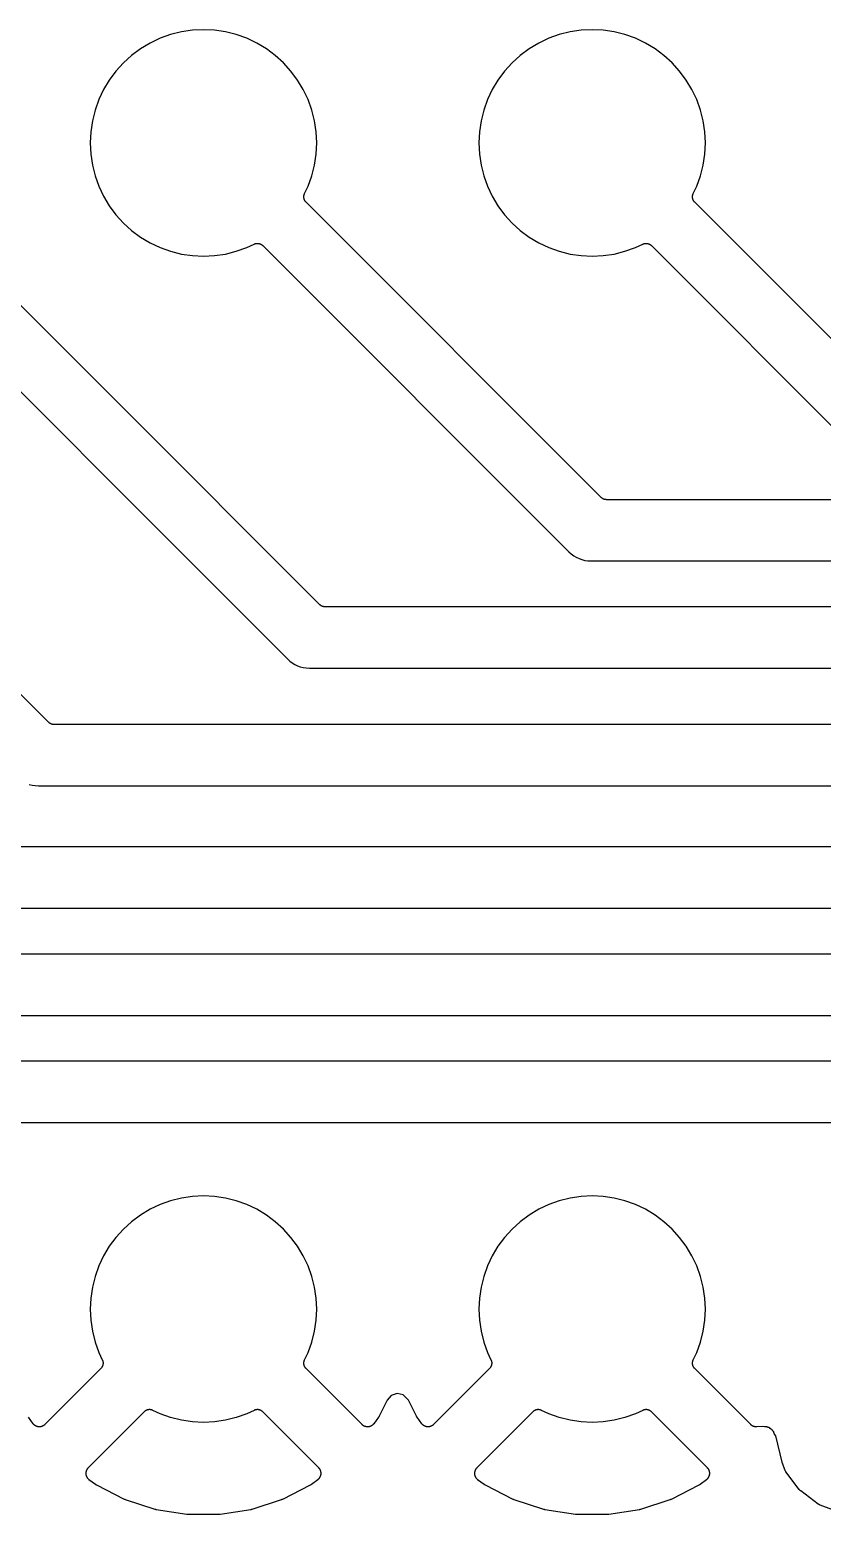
# Model space of a CAD drawing. Header units: metres. Extents: x 46.2 to 140.4, y -137.6 to -43.4.
# Drawn here: x 68.43 to 73.61, y -101.96 to -92.26 of the extents above; entities that cross this region are included whole.
import ezdxf

# ---------------------------------------------------------------- set-up
doc = ezdxf.new("R2010")
doc.units = ezdxf.units.M

msp = doc.modelspace()

# ---------------------------------------------------------------- linework, layer by layer
for points in [[(86.509, -95.3309), (72.1982, -95.3309), (72.197, -95.3309), (72.1958, -95.3308), (72.1945, -95.3307), (72.1933, -95.3306), (72.1921, -95.3305), (72.1909, -95.3303), (72.1897, -95.3301), (72.1884, -95.3299), (72.1872, -95.3297), (72.1861, -95.3294), (72.1849, -95.3291), (72.1837, -95.3287), (72.1825, -95.3283), (72.1814, -95.3279), (72.1802, -95.3275), (72.1791, -95.3271), (72.1779, -95.3266), (72.1768, -95.3261), (72.1757, -95.3255), (72.1746, -95.325), (72.1736, -95.3244), (72.1725, -95.3238), (72.1715, -95.3231), (72.1704, -95.3224), (72.1694, -95.3217), (72.1684, -95.321), (72.1674, -95.3203), (72.1665, -95.3195), (72.1655, -95.3187), (72.1646, -95.3179), (72.1637, -95.3171), (72.1628, -95.3162), (70.2344, -93.3878), (70.2336, -93.3869), (70.2327, -93.386), (70.2319, -93.3851), (70.2311, -93.3842), (70.2303, -93.3832), (70.2296, -93.3822), (70.2289, -93.3812), (70.2282, -93.3802), (70.2275, -93.3792), (70.2269, -93.3781), (70.2263, -93.3771), (70.2257, -93.376), (70.2251, -93.3749), (70.2246, -93.3738), (70.2241, -93.3727), (70.2236, -93.3716), (70.2231, -93.3704), (70.2227, -93.3693), (70.2223, -93.3681), (70.2219, -93.3669), (70.2216, -93.3658), (70.2213, -93.3646), (70.221, -93.3634), (70.2207, -93.3622), (70.2205, -93.361), (70.2203, -93.3598), (70.2201, -93.3586), (70.22, -93.3573), (70.2199, -93.3561), (70.2198, -93.3549), (70.2198, -93.3537), (70.2198, -93.3524), (70.2198, -93.3511), (70.2198, -93.3497), (70.2199, -93.3486), (70.22, -93.3475), (70.2201, -93.3464), (70.2203, -93.3453), (70.2205, -93.3442), (70.2207, -93.3428), (70.221, -93.3415), (70.2213, -93.3401), (70.2217, -93.3388), (70.222, -93.3377), (70.2223, -93.3367), (70.2227, -93.3356), (70.2231, -93.3346), (70.2235, -93.3336), (70.224, -93.3323), (70.2246, -93.3311), (70.2472, -93.2832), (70.2717, -93.2148), (70.2893, -93.1444), (70.3, -93.0725), (70.3035, -93), (70.3, -92.9275), (70.2893, -92.8556), (70.2717, -92.7852), (70.2472, -92.7168), (70.2162, -92.6512), (70.1788, -92.5889), (70.1356, -92.5306), (70.0868, -92.4768), (70.033, -92.428), (69.9747, -92.3848), (69.9124, -92.3474), (69.8468, -92.3164), (69.7784, -92.2919), (69.708, -92.2743), (69.6361, -92.2636), (69.5636, -92.2601), (69.4911, -92.2636), (69.4192, -92.2743), (69.3488, -92.2919), (69.2804, -92.3164), (69.2148, -92.3474), (69.1525, -92.3848), (69.0942, -92.428), (69.0404, -92.4768), (68.9916, -92.5306), (68.9484, -92.5889), (68.911, -92.6512), (68.88, -92.7168), (68.8555, -92.7852), (68.8379, -92.8556), (68.8272, -92.9275), (68.8237, -93), (68.8272, -93.0725), (68.8379, -93.1444), (68.8555, -93.2148)], [(74.0029, -94.6162), (72.7744, -93.3878), (72.7736, -93.3869), (72.7727, -93.386), (72.7719, -93.3851), (72.7711, -93.3842), (72.7703, -93.3832), (72.7696, -93.3822), (72.7689, -93.3812), (72.7682, -93.3802), (72.7675, -93.3792), (72.7669, -93.3781), (72.7663, -93.3771), (72.7657, -93.376), (72.7651, -93.3749), (72.7646, -93.3738), (72.7641, -93.3727), (72.7636, -93.3716), (72.7631, -93.3704), (72.7627, -93.3693), (72.7623, -93.3681), (72.7619, -93.3669), (72.7616, -93.3658), (72.7613, -93.3646), (72.761, -93.3634), (72.7607, -93.3622), (72.7605, -93.361), (72.7603, -93.3598), (72.7601, -93.3586), (72.76, -93.3573), (72.7599, -93.3561), (72.7598, -93.3549), (72.7598, -93.3537), (72.7598, -93.3524), (72.7598, -93.3511), (72.7598, -93.3497), (72.7599, -93.3486), (72.76, -93.3475), (72.7601, -93.3464), (72.7603, -93.3453), (72.7605, -93.3442), (72.7607, -93.3428), (72.761, -93.3415), (72.7613, -93.3401), (72.7617, -93.3388), (72.762, -93.3377), (72.7623, -93.3367), (72.7627, -93.3356), (72.7631, -93.3346), (72.7635, -93.3336), (72.764, -93.3323), (72.7646, -93.3311), (72.7872, -93.2832), (72.8117, -93.2148), (72.8293, -93.1444), (72.84, -93.0725), (72.8435, -93), (72.84, -92.9275), (72.8293, -92.8556), (72.8117, -92.7852), (72.7872, -92.7168), (72.7562, -92.6512), (72.7188, -92.5889), (72.6756, -92.5306), (72.6268, -92.4768), (72.573, -92.428), (72.5147, -92.3848), (72.4524, -92.3474), (72.3868, -92.3164), (72.3184, -92.2919), (72.248, -92.2743), (72.1761, -92.2636), (72.1036, -92.2601), (72.0311, -92.2636), (71.9592, -92.2743), (71.8888, -92.2919), (71.8204, -92.3164), (71.7548, -92.3474), (71.6925, -92.3848), (71.6342, -92.428), (71.5804, -92.4768), (71.5316, -92.5306), (71.4884, -92.5889), (71.451, -92.6512), (71.42, -92.7168), (71.3955, -92.7852), (71.3779, -92.8556), (71.3672, -92.9275), (71.3637, -93), (71.3672, -93.0725), (71.3779, -93.1444), (71.3955, -93.2148)], [(68.8555, -93.2148), (68.88, -93.2832), (68.911, -93.3488), (68.9484, -93.4111), (68.9916, -93.4694), (69.0404, -93.5232), (69.0942, -93.572), (69.1525, -93.6152), (69.2148, -93.6526), (69.2804, -93.6836), (69.3488, -93.7081), (69.4192, -93.7257), (69.4911, -93.7364), (69.5636, -93.7399), (69.6361, -93.7364), (69.708, -93.7257), (69.7784, -93.7081), (69.8468, -93.6836), (69.8947, -93.661), (69.8959, -93.6604), (69.8972, -93.6599), (69.8982, -93.6594), (69.8993, -93.6591), (69.9003, -93.6587), (69.9013, -93.6584), (69.9024, -93.6581), (69.9037, -93.6577), (69.9051, -93.6574), (69.9064, -93.6571), (69.9078, -93.6568), (69.9089, -93.6567), (69.91, -93.6565), (69.9111, -93.6564), (69.9122, -93.6563), (69.9133, -93.6562), (69.9147, -93.6562), (69.916, -93.6562), (69.9173, -93.6562), (69.9185, -93.6562), (69.9197, -93.6563), (69.9209, -93.6564), (69.9222, -93.6565), (69.9234, -93.6567), (69.9246, -93.6569), (69.9258, -93.6571), (69.927, -93.6574), (69.9282, -93.6577), (69.9294, -93.658), (69.9306, -93.6583), (69.9317, -93.6587), (69.9329, -93.6591), (69.934, -93.6595), (69.9352, -93.66), (69.9363, -93.6605), (69.9374, -93.661), (69.9385, -93.6615), (69.9396, -93.6621), (69.9407, -93.6627), (69.9417, -93.6633), (69.9428, -93.6639), (69.9438, -93.6646), (69.9448, -93.6653), (69.9458, -93.666), (69.9468, -93.6667), (69.9478, -93.6675), (69.9487, -93.6683), (69.9496, -93.6691), (69.9505, -93.67), (69.9514, -93.6708), (71.9522, -95.6716), (71.9677, -95.6856), (71.9834, -95.6973), (72.0003, -95.7074), (72.018, -95.7158), (72.0365, -95.7224), (72.0556, -95.7272), (72.075, -95.7301), (72.0958, -95.7311), (86.6114, -95.7311)], [(71.3955, -93.2148), (71.42, -93.2832), (71.451, -93.3488), (71.4884, -93.4111), (71.5316, -93.4694), (71.5804, -93.5232), (71.6342, -93.572), (71.6925, -93.6152), (71.7548, -93.6526), (71.8204, -93.6836), (71.8888, -93.7081), (71.9592, -93.7257), (72.0311, -93.7364), (72.1036, -93.7399), (72.1761, -93.7364), (72.248, -93.7257), (72.3184, -93.7081), (72.3868, -93.6836), (72.4347, -93.661), (72.4359, -93.6604), (72.4372, -93.6599), (72.4382, -93.6594), (72.4393, -93.6591), (72.4403, -93.6587), (72.4413, -93.6584), (72.4424, -93.6581), (72.4437, -93.6577), (72.4451, -93.6574), (72.4464, -93.6571), (72.4478, -93.6568), (72.4489, -93.6567), (72.45, -93.6565), (72.4511, -93.6564), (72.4522, -93.6563), (72.4533, -93.6562), (72.4547, -93.6562), (72.456, -93.6562), (72.4573, -93.6562), (72.4585, -93.6562), (72.4597, -93.6563), (72.4609, -93.6564), (72.4622, -93.6565), (72.4634, -93.6567), (72.4646, -93.6569), (72.4658, -93.6571), (72.467, -93.6574), (72.4682, -93.6577), (72.4694, -93.658), (72.4706, -93.6583), (72.4717, -93.6587), (72.4729, -93.6591), (72.474, -93.6595), (72.4752, -93.66), (72.4763, -93.6605), (72.4774, -93.661), (72.4785, -93.6615), (72.4796, -93.6621), (72.4807, -93.6627), (72.4817, -93.6633), (72.4828, -93.6639), (72.4838, -93.6646), (72.4848, -93.6653), (72.4858, -93.666), (72.4868, -93.6667), (72.4878, -93.6675), (72.4887, -93.6683), (72.4896, -93.6691), (72.4905, -93.67), (72.4914, -93.6708), (73.7922, -94.9716)], [(88.6988, -96.7999), (68.5872, -96.7999), (68.586, -96.7999), (68.5848, -96.7998), (68.5835, -96.7997), (68.5823, -96.7996), (68.5811, -96.7995), (68.5799, -96.7993), (68.5787, -96.7991), (68.5775, -96.7989), (68.5763, -96.7987), (68.5751, -96.7984), (68.5739, -96.7981), (68.5727, -96.7977), (68.5715, -96.7974), (68.5704, -96.797), (68.5692, -96.7965), (68.5681, -96.7961), (68.5669, -96.7956), (68.5658, -96.7951), (68.5647, -96.7945), (68.5636, -96.794), (68.5626, -96.7934), (68.5615, -96.7928), (68.5605, -96.7921), (68.5594, -96.7914), (68.5584, -96.7908), (68.5574, -96.79), (68.5564, -96.7893), (68.5555, -96.7885), (68.5546, -96.7877), (68.5536, -96.7869), (68.5527, -96.7861), (68.5519, -96.7852), (65.1544, -93.3878)], [(88.349, -96.0309), (70.3582, -96.0309), (70.357, -96.0308), (70.3557, -96.0308), (70.3545, -96.0307), (70.3533, -96.0306), (70.3521, -96.0305), (70.3509, -96.0303), (70.3497, -96.0301), (70.3484, -96.0299), (70.3472, -96.0297), (70.3461, -96.0294), (70.3449, -96.0291), (70.3437, -96.0287), (70.3425, -96.0283), (70.3414, -96.0279), (70.3402, -96.0275), (70.3391, -96.0271), (70.3379, -96.0266), (70.3368, -96.0261), (70.3357, -96.0255), (70.3346, -96.025), (70.3336, -96.0244), (70.3325, -96.0238), (70.3314, -96.0231), (70.3304, -96.0224), (70.3294, -96.0217), (70.3284, -96.021), (70.3274, -96.0203), (70.3265, -96.0195), (70.3255, -96.0187), (70.3246, -96.0179), (70.3237, -96.0171), (70.3228, -96.0162), (67.6944, -93.3878)], [(59.7914, -93.6708), (64.7612, -98.6406), (64.7767, -98.6547), (64.7925, -98.6663), (64.8093, -98.6764), (64.827, -98.6848), (64.8455, -98.6914), (64.8646, -98.6962), (64.884, -98.6991), (64.9048, -98.7001), (84.62, -98.7001)], [(67.4114, -93.6708), (70.1122, -96.3716), (70.1277, -96.3856), (70.1434, -96.3973), (70.1603, -96.4074), (70.178, -96.4158), (70.1965, -96.4224), (70.2156, -96.4272), (70.235, -96.4301), (70.2558, -96.4311), (88.4514, -96.4311)], [(61.9044, -93.751), (66.094, -97.9406), (66.1095, -97.9547), (66.1252, -97.9663), (66.1421, -97.9764), (66.1598, -97.9848), (66.1783, -97.9914), (66.1974, -97.9962), (66.2168, -97.9991), (66.2376, -98.0001), (86.46, -98.0001)], [(68.4255, -97.1914), (68.4446, -97.1962), (68.464, -97.1991), (68.4848, -97.2001), (88.5964, -97.2001)], [(86.5624, -97.5999), (66.34, -97.5999)], [(84.7224, -98.2999), (65.0072, -98.2999)], [(82.8824, -98.9999), (63.1672, -98.9999)], [(63.0648, -99.4001), (82.78, -99.4001)], [(73.7288, -101.9504), (73.594, -101.9002), (73.5931, -101.8998), (73.5922, -101.8995), (73.5909, -101.8989), (73.5897, -101.8983), (73.5885, -101.8977), (73.5876, -101.8973), (73.5867, -101.8968), (73.5867, -101.8968), (73.5856, -101.8961), (73.5845, -101.8954), (73.5834, -101.8947), (73.5825, -101.8941), (73.5815, -101.8934), (73.4665, -101.8072), (73.4655, -101.8065), (73.4646, -101.8057), (73.4637, -101.805), (73.4628, -101.8042), (73.4619, -101.8034), (73.4611, -101.8025), (73.4611, -101.8025), (73.4602, -101.8017), (73.4594, -101.8008), (73.4586, -101.7999), (73.4579, -101.799), (73.4571, -101.7981), (73.4564, -101.7972), (73.3702, -101.6821), (73.3696, -101.6811), (73.3689, -101.6802), (73.3682, -101.6791), (73.3675, -101.678), (73.3668, -101.6769), (73.3668, -101.6769), (73.3663, -101.676), (73.3659, -101.6751), (73.3653, -101.6739), (73.3647, -101.6727), (73.3642, -101.6715), (73.3638, -101.6705), (73.3634, -101.6696), (73.3471, -101.626), (73.3467, -101.6246), (73.3462, -101.6232), (73.3458, -101.6218), (73.3454, -101.6204), (73.3032, -101.4483), (73.2965, -101.4367), (73.2958, -101.4356), (73.2952, -101.4344), (73.2946, -101.4332), (73.2941, -101.432), (73.2936, -101.4308), (73.2931, -101.4296), (73.2926, -101.4283), (73.2921, -101.427), (73.2917, -101.4257), (73.2901, -101.4201), (73.2898, -101.4198), (73.2887, -101.4189), (73.2877, -101.4179), (73.2868, -101.417), (73.2858, -101.416), (73.2849, -101.4149), (73.284, -101.4139), (73.2831, -101.4128), (73.2823, -101.4117), (73.2815, -101.4106), (73.2807, -101.4095), (73.28, -101.4083), (73.2793, -101.4071), (73.2791, -101.4068), (73.2738, -101.4041), (73.2739, -101.4041), (73.2734, -101.4038), (73.2722, -101.4032), (73.2711, -101.4026), (73.27, -101.4019), (73.269, -101.4012), (73.2679, -101.4005), (73.2669, -101.3998), (73.2659, -101.399), (73.2649, -101.3982), (73.2639, -101.3974), (73.2588, -101.393), (73.256, -101.3925), (73.2548, -101.3922), (73.2536, -101.392), (73.2524, -101.3917), (73.2512, -101.3914), (73.25, -101.391), (73.2488, -101.3906), (73.2476, -101.3902), (73.2465, -101.3898), (73.2453, -101.3893), (73.2442, -101.3888), (73.2431, -101.3883), (73.243, -101.3883), (73.2419, -101.3884), (73.2408, -101.3885), (73.2396, -101.3885), (73.2385, -101.3885), (73.2374, -101.3885), (73.2362, -101.3885), (73.2351, -101.3884), (73.234, -101.3884), (73.2328, -101.3882), (73.2317, -101.3881), (73.2306, -101.388), (73.2294, -101.3878), (73.2174, -101.3856), (73.1798, -101.3886), (73.1789, -101.3887), (73.1779, -101.3887), (73.1769, -101.3888), (73.1759, -101.3888), (73.1747, -101.3887), (73.1735, -101.3887), (73.1722, -101.3886), (73.171, -101.3885), (73.1698, -101.3884), (73.1686, -101.3882), (73.1674, -101.388), (73.1662, -101.3878), (73.165, -101.3875), (73.1638, -101.3873), (73.1626, -101.387), (73.1614, -101.3866), (73.1602, -101.3862), (73.1591, -101.3858), (73.1579, -101.3854), (73.1568, -101.385), (73.1557, -101.3845), (73.1545, -101.384), (73.1534, -101.3834), (73.1523, -101.3829), (73.1513, -101.3823), (73.1502, -101.3816), (73.1492, -101.381), (73.1481, -101.3803), (73.1471, -101.3796), (73.1461, -101.3789), (73.1452, -101.3782), (73.1442, -101.3774), (73.1433, -101.3766), (73.1423, -101.3758), (73.1414, -101.375), (73.1406, -101.3741), (72.7744, -101.0079), (72.7735, -101.007), (72.7727, -101.0061), (72.7719, -101.0052), (72.7711, -101.0043), (72.7703, -101.0033), (72.7696, -101.0023), (72.7688, -101.0013), (72.7681, -101.0003), (72.7675, -100.9993), (72.7668, -100.9983), (72.7662, -100.9972), (72.7656, -100.9961), (72.765, -100.995), (72.7645, -100.9939), (72.764, -100.9928), (72.7635, -100.9917), (72.7631, -100.9905), (72.7626, -100.9894), (72.7622, -100.9882), (72.7619, -100.9871), (72.7615, -100.9859), (72.7612, -100.9847), (72.7609, -100.9835), (72.7607, -100.9823), (72.7604, -100.9811), (72.7603, -100.9799), (72.7601, -100.9787), (72.76, -100.9775), (72.7598, -100.9762), (72.7598, -100.975), (72.7597, -100.9738), (72.7597, -100.9726), (72.7597, -100.9714), (72.7598, -100.9703), (72.7598, -100.9692), (72.7599, -100.9681), (72.76, -100.967), (72.7601, -100.9659), (72.7603, -100.9649), (72.7605, -100.9638), (72.7607, -100.9627), (72.7609, -100.9616), (72.7612, -100.9605), (72.7615, -100.9595), (72.7618, -100.9584), (72.7621, -100.9573), (72.7624, -100.9563), (72.7628, -100.9552), (72.7632, -100.9542), (72.7636, -100.9532), (72.7641, -100.9522), (72.7645, -100.9512), (72.7872, -100.9032), (72.8117, -100.8348), (72.8293, -100.7644), (72.84, -100.6925), (72.8435, -100.62), (72.84, -100.5475), (72.8293, -100.4756), (72.8117, -100.4052), (72.7872, -100.3368), (72.7562, -100.2712), (72.7188, -100.2089), (72.6756, -100.1506), (72.6268, -100.0968), (72.573, -100.048), (72.5147, -100.0048), (72.4524, -99.9674), (72.3868, -99.9364), (72.3184, -99.9119), (72.248, -99.8943), (72.1761, -99.8836), (72.1036, -99.8801), (72.0311, -99.8836), (71.9592, -99.8943), (71.8888, -99.9119), (71.8204, -99.9364), (71.7548, -99.9674), (71.6925, -100.0048), (71.6342, -100.048), (71.5804, -100.0968), (71.5316, -100.1506), (71.4884, -100.2089), (71.451, -100.2712), (71.42, -100.3368), (71.3955, -100.4052), (71.3779, -100.4756), (71.3672, -100.5475), (71.3637, -100.62), (71.3672, -100.6925), (71.3779, -100.7644), (71.3955, -100.8348), (71.42, -100.9032), (71.4427, -100.9512), (71.4432, -100.9522), (71.4436, -100.9532), (71.444, -100.9542), (71.4444, -100.9552), (71.4448, -100.9563), (71.4451, -100.9573), (71.4455, -100.9584), (71.4458, -100.9595), (71.446, -100.9605), (71.4463, -100.9616), (71.4465, -100.9627), (71.4467, -100.9638), (71.4469, -100.9649), (71.4471, -100.9659), (71.4472, -100.967), (71.4473, -100.9681), (71.4474, -100.9692), (71.4474, -100.9703), (71.4475, -100.9714), (71.4475, -100.9726), (71.4475, -100.9738), (71.4474, -100.975), (71.4474, -100.9762), (71.4473, -100.9775), (71.4471, -100.9787), (71.447, -100.9799), (71.4468, -100.9811), (71.4465, -100.9823), (71.4463, -100.9835), (71.446, -100.9847), (71.4457, -100.9859), (71.4453, -100.9871), (71.445, -100.9882), (71.4446, -100.9894), (71.4441, -100.9905), (71.4437, -100.9917), (71.4432, -100.9928), (71.4427, -100.9939), (71.4422, -100.995), (71.4416, -100.9961), (71.441, -100.9972), (71.4404, -100.9983), (71.4397, -100.9993), (71.4391, -101.0003), (71.4384, -101.0013), (71.4377, -101.0023), (71.4369, -101.0033), (71.4361, -101.0043), (71.4354, -101.0052), (71.4345, -101.0061), (71.4337, -101.007), (71.4329, -101.0079), (71.0666, -101.3741), (71.0658, -101.375), (71.0649, -101.3758), (71.0639, -101.3766), (71.063, -101.3774), (71.0621, -101.3782), (71.0611, -101.3789), (71.0601, -101.3796), (71.0591, -101.3803), (71.058, -101.381), (71.057, -101.3816), (71.0559, -101.3823), (71.0549, -101.3829), (71.0538, -101.3834), (71.0527, -101.384), (71.0516, -101.3845), (71.0504, -101.385), (71.0493, -101.3854), (71.0481, -101.3858), (71.047, -101.3862), (71.0458, -101.3866), (71.0446, -101.387), (71.0434, -101.3873), (71.0422, -101.3875), (71.041, -101.3878), (71.0398, -101.388), (71.0386, -101.3882), (71.0374, -101.3884), (71.0362, -101.3885), (71.035, -101.3886), (71.0337, -101.3887), (71.0325, -101.3887), (71.0313, -101.3888), (71.0313, -101.3888), (71.0301, -101.3887), (71.0289, -101.3887), (71.0278, -101.3886), (71.0266, -101.3885), (71.0254, -101.3884), (71.0242, -101.3883), (71.0231, -101.3881), (71.0219, -101.3879), (71.0208, -101.3876), (71.0196, -101.3874), (71.0185, -101.3871), (71.0173, -101.3868), (71.0162, -101.3864), (71.0151, -101.3861), (71.014, -101.3857), (71.0129, -101.3853), (71.0118, -101.3848), (71.0107, -101.3843), (71.0096, -101.3838), (71.0086, -101.3833), (71.0075, -101.3828), (71.0065, -101.3822), (71.0055, -101.3816), (71.0045, -101.381), (71.0035, -101.3803), (71.0025, -101.3797), (71.0016, -101.379), (71.0006, -101.3783), (70.9997, -101.3775), (70.9988, -101.3768), (70.9979, -101.376), (70.9971, -101.3752), (70.9962, -101.3744), (70.9954, -101.3736), (70.9946, -101.3727), (70.9938, -101.3718), (70.993, -101.3709), (70.9923, -101.37), (70.9915, -101.3691), (70.9908, -101.3682), (70.9598, -101.3255), (70.9591, -101.3244), (70.9584, -101.3233), (70.9577, -101.3222), (70.957, -101.3211), (70.9564, -101.32), (70.9557, -101.3188), (70.9028, -101.2149), (70.8698, -101.18), (70.8305, -101.1703), (70.7911, -101.1837), (70.7649, -101.2139), (70.7115, -101.3188), (70.7115, -101.3188), (70.7115, -101.3188), (70.7109, -101.32), (70.7102, -101.3211), (70.7095, -101.3222), (70.7088, -101.3233), (70.7081, -101.3244), (70.7074, -101.3255), (70.6764, -101.3682), (70.6764, -101.3681), (70.6761, -101.3685), (70.6753, -101.3695), (70.6746, -101.3705), (70.6738, -101.3714), (70.673, -101.3723), (70.6721, -101.3732), (70.6713, -101.3741), (70.6704, -101.375), (70.6695, -101.3758), (70.6686, -101.3766), (70.6676, -101.3774), (70.6667, -101.3782), (70.6657, -101.3789), (70.6647, -101.3796), (70.6637, -101.3803), (70.6627, -101.381), (70.6616, -101.3816), (70.6606, -101.3823), (70.6595, -101.3829), (70.6584, -101.3834), (70.6573, -101.384), (70.6562, -101.3845), (70.6551, -101.385), (70.6539, -101.3854), (70.6528, -101.3858), (70.6516, -101.3862), (70.6504, -101.3866), (70.6493, -101.387), (70.6481, -101.3873), (70.6469, -101.3875), (70.6457, -101.3878), (70.6445, -101.388), (70.6433, -101.3882), (70.642, -101.3884), (70.6408, -101.3885), (70.6396, -101.3886), (70.6384, -101.3887), (70.6371, -101.3887), (70.6359, -101.3888), (70.6347, -101.3887), (70.6335, -101.3887), (70.6322, -101.3886), (70.631, -101.3885), (70.6298, -101.3884), (70.6286, -101.3882), (70.6274, -101.388), (70.6262, -101.3878), (70.625, -101.3875), (70.6238, -101.3873), (70.6226, -101.387), (70.6214, -101.3866), (70.6202, -101.3862), (70.6191, -101.3858), (70.6179, -101.3854), (70.6168, -101.385), (70.6157, -101.3845), (70.6145, -101.384), (70.6134, -101.3834), (70.6124, -101.3829), (70.6113, -101.3823), (70.6102, -101.3816), (70.6092, -101.381), (70.6081, -101.3803), (70.6071, -101.3796), (70.6061, -101.3789), (70.6052, -101.3782), (70.6042, -101.3774), (70.6033, -101.3766), (70.6023, -101.3758), (70.6014, -101.375), (70.6006, -101.3741), (70.2344, -101.0079), (70.2335, -101.007), (70.2327, -101.0061), (70.2319, -101.0052), (70.2311, -101.0043), (70.2303, -101.0033), (70.2296, -101.0023), (70.2288, -101.0013), (70.2281, -101.0003), (70.2275, -100.9993), (70.2268, -100.9983), (70.2262, -100.9972), (70.2256, -100.9961), (70.225, -100.995), (70.2245, -100.9939), (70.224, -100.9928), (70.2235, -100.9917), (70.2231, -100.9905), (70.2226, -100.9894), (70.2222, -100.9882), (70.2219, -100.9871), (70.2215, -100.9859), (70.2212, -100.9847), (70.2209, -100.9835), (70.2207, -100.9823), (70.2204, -100.9811), (70.2203, -100.9799), (70.2201, -100.9787), (70.22, -100.9775), (70.2198, -100.9762), (70.2198, -100.975), (70.2197, -100.9738), (70.2197, -100.9726), (70.2197, -100.9714), (70.2198, -100.9703), (70.2198, -100.9692), (70.2199, -100.9681), (70.22, -100.967), (70.2201, -100.9659), (70.2203, -100.9649), (70.2205, -100.9638), (70.2207, -100.9627), (70.2209, -100.9616), (70.2212, -100.9605), (70.2215, -100.9595), (70.2218, -100.9584), (70.2221, -100.9573), (70.2224, -100.9563), (70.2228, -100.9552), (70.2232, -100.9542), (70.2236, -100.9532), (70.2241, -100.9522), (70.2245, -100.9512), (70.2472, -100.9032), (70.2717, -100.8348), (70.2893, -100.7644), (70.3, -100.6925), (70.3035, -100.62), (70.3, -100.5475), (70.2893, -100.4756), (70.2717, -100.4052), (70.2472, -100.3368), (70.2162, -100.2712), (70.1788, -100.2089), (70.1356, -100.1506), (70.0868, -100.0968), (70.033, -100.048), (69.9747, -100.0048), (69.9124, -99.9674), (69.8468, -99.9364), (69.7784, -99.9119), (69.708, -99.8943), (69.6361, -99.8836), (69.5636, -99.8801), (69.4911, -99.8836), (69.4192, -99.8943), (69.3488, -99.9119), (69.2804, -99.9364), (69.2148, -99.9674), (69.1525, -100.0048), (69.0942, -100.048), (69.0404, -100.0968), (68.9916, -100.1506), (68.9484, -100.2089), (68.911, -100.2712), (68.88, -100.3368), (68.8555, -100.4052), (68.8379, -100.4756), (68.8272, -100.5475), (68.8237, -100.62), (68.8272, -100.6925), (68.8379, -100.7644), (68.8555, -100.8348), (68.88, -100.9032), (68.9027, -100.9512), (68.9032, -100.9522), (68.9036, -100.9532), (68.904, -100.9542), (68.9044, -100.9552), (68.9048, -100.9563), (68.9051, -100.9573), (68.9055, -100.9584), (68.9058, -100.9595), (68.906, -100.9605), (68.9063, -100.9616), (68.9065, -100.9627), (68.9067, -100.9638), (68.9069, -100.9649), (68.9071, -100.9659), (68.9072, -100.967), (68.9073, -100.9681), (68.9074, -100.9692), (68.9074, -100.9703), (68.9075, -100.9714), (68.9075, -100.9726), (68.9075, -100.9738), (68.9074, -100.975), (68.9074, -100.9762), (68.9073, -100.9775), (68.9071, -100.9787), (68.907, -100.9799), (68.9068, -100.9811), (68.9065, -100.9823), (68.9063, -100.9835), (68.906, -100.9847), (68.9057, -100.9859), (68.9053, -100.9871), (68.905, -100.9882), (68.9046, -100.9894), (68.9041, -100.9905), (68.9037, -100.9917), (68.9032, -100.9928), (68.9027, -100.9939), (68.9022, -100.995), (68.9016, -100.9961), (68.901, -100.9972), (68.9004, -100.9983), (68.8997, -100.9993), (68.8991, -101.0003), (68.8984, -101.0013), (68.8977, -101.0023), (68.8969, -101.0033), (68.8961, -101.0043), (68.8954, -101.0052), (68.8945, -101.0061), (68.8937, -101.007), (68.8929, -101.0079), (68.5266, -101.3741), (68.5258, -101.375), (68.5249, -101.3758), (68.5239, -101.3766), (68.523, -101.3774), (68.5221, -101.3782), (68.5211, -101.3789), (68.5201, -101.3796), (68.5191, -101.3803), (68.518, -101.381), (68.517, -101.3816), (68.5159, -101.3823), (68.5149, -101.3829), (68.5138, -101.3834), (68.5127, -101.384), (68.5116, -101.3845), (68.5104, -101.385), (68.5093, -101.3854), (68.5081, -101.3858), (68.507, -101.3862), (68.5058, -101.3866), (68.5046, -101.387), (68.5034, -101.3873), (68.5022, -101.3875), (68.501, -101.3878), (68.4998, -101.388), (68.4986, -101.3882), (68.4974, -101.3884), (68.4962, -101.3885), (68.495, -101.3886), (68.4937, -101.3887), (68.4925, -101.3887), (68.4913, -101.3888), (68.4913, -101.3888), (68.4901, -101.3887), (68.4889, -101.3887), (68.4878, -101.3886), (68.4866, -101.3885), (68.4854, -101.3884), (68.4842, -101.3883), (68.4831, -101.3881), (68.4819, -101.3879), (68.4808, -101.3876), (68.4796, -101.3874), (68.4785, -101.3871), (68.4773, -101.3868), (68.4762, -101.3864), (68.4751, -101.3861), (68.474, -101.3857), (68.4729, -101.3853), (68.4718, -101.3848), (68.4707, -101.3843), (68.4696, -101.3838), (68.4686, -101.3833), (68.4675, -101.3828), (68.4665, -101.3822), (68.4655, -101.3816), (68.4645, -101.381), (68.4635, -101.3803), (68.4625, -101.3797), (68.4616, -101.379), (68.4606, -101.3783), (68.4597, -101.3775), (68.4588, -101.3768), (68.4579, -101.376), (68.4571, -101.3752), (68.4562, -101.3744), (68.4554, -101.3736), (68.4546, -101.3727), (68.4538, -101.3718), (68.453, -101.3709), (68.4523, -101.37), (68.4515, -101.3691), (68.4508, -101.3682), (68.4198, -101.3255)], [(68.8648, -101.7679), (69.0457, -101.86), (69.0466, -101.8605), (69.0475, -101.8609), (69.0487, -101.8614), (69.0499, -101.8619), (69.0511, -101.8624), (69.052, -101.8627), (69.053, -101.863), (69.2461, -101.9258), (69.247, -101.9261), (69.248, -101.9264), (69.2492, -101.9267), (69.2505, -101.927), (69.2518, -101.9273), (69.2527, -101.9275), (69.2537, -101.9276), (69.4543, -101.9594), (69.4552, -101.9595), (69.4562, -101.9597), (69.4575, -101.9598), (69.4588, -101.9599), (69.4601, -101.96), (69.4611, -101.96), (69.4621, -101.96), (69.6651, -101.96), (69.6661, -101.96), (69.6671, -101.96), (69.6684, -101.9599), (69.6697, -101.9598), (69.671, -101.9597), (69.672, -101.9595), (69.673, -101.9594), (69.8735, -101.9276), (69.8745, -101.9275), (69.8754, -101.9273), (69.8767, -101.927), (69.878, -101.9267), (69.8793, -101.9264), (69.8802, -101.9261), (69.8811, -101.9258), (70.0742, -101.863), (70.0752, -101.8627), (70.0761, -101.8624), (70.0773, -101.8619), (70.0785, -101.8614), (70.0797, -101.8609), (70.0806, -101.8605), (70.0815, -101.86), (70.2624, -101.7679), (70.2624, -101.7679), (70.2624, -101.7679), (70.2636, -101.7672), (70.2647, -101.7666), (70.2658, -101.7659), (70.2669, -101.7652), (70.268, -101.7645), (70.2691, -101.7638), (70.3118, -101.7328), (70.3127, -101.7321), (70.3136, -101.7313), (70.3145, -101.7306), (70.3154, -101.7298), (70.3163, -101.729), (70.3172, -101.7282), (70.318, -101.7274), (70.3188, -101.7265), (70.3196, -101.7257), (70.3204, -101.7248), (70.3211, -101.7239), (70.3219, -101.723), (70.3226, -101.722), (70.3233, -101.7211), (70.3239, -101.7201), (70.3246, -101.7191), (70.3252, -101.7181), (70.3258, -101.7171), (70.3264, -101.7161), (70.3269, -101.715), (70.3274, -101.714), (70.3279, -101.7129), (70.3284, -101.7118), (70.3289, -101.7107), (70.3293, -101.7096), (70.3297, -101.7085), (70.33, -101.7074), (70.3304, -101.7063), (70.3307, -101.7051), (70.331, -101.704), (70.3312, -101.7028), (70.3315, -101.7017), (70.3317, -101.7005), (70.3319, -101.6994), (70.332, -101.6982), (70.3321, -101.697), (70.3322, -101.6958), (70.3323, -101.6947), (70.3324, -101.6935), (70.3324, -101.6923), (70.3324, -101.6911), (70.3323, -101.6899), (70.3322, -101.6886), (70.3321, -101.6874), (70.332, -101.6862), (70.3318, -101.685), (70.3316, -101.6838), (70.3314, -101.6826), (70.3312, -101.6814), (70.3309, -101.6802), (70.3306, -101.679), (70.3302, -101.6778), (70.3298, -101.6766), (70.3294, -101.6755), (70.329, -101.6743), (70.3286, -101.6732), (70.3281, -101.6721), (70.3276, -101.6709), (70.327, -101.6698), (70.3265, -101.6687), (70.3259, -101.6677), (70.3253, -101.6666), (70.3246, -101.6656), (70.3239, -101.6645), (70.3232, -101.6635), (70.3225, -101.6625), (70.3218, -101.6616), (70.321, -101.6606), (70.3202, -101.6597), (70.3194, -101.6587), (70.3186, -101.6578), (70.3177, -101.657), (69.9515, -101.2908), (69.9506, -101.2899), (69.9497, -101.2891), (69.9488, -101.2882), (69.9479, -101.2875), (69.9469, -101.2867), (69.9459, -101.2859), (69.9449, -101.2852), (69.9439, -101.2845), (69.9429, -101.2839), (69.9419, -101.2832), (69.9408, -101.2826), (69.9397, -101.282), (69.9386, -101.2814), (69.9375, -101.2809), (69.9364, -101.2804), (69.9353, -101.2799), (69.9342, -101.2795), (69.933, -101.279), (69.9318, -101.2786), (69.9307, -101.2783), (69.9295, -101.2779), (69.9283, -101.2776), (69.9271, -101.2773), (69.9259, -101.2771), (69.9247, -101.2768), (69.9235, -101.2766), (69.9223, -101.2765), (69.9211, -101.2763), (69.9198, -101.2762), (69.9186, -101.2762), (69.9174, -101.2761), (69.9162, -101.2761), (69.9151, -101.2761), (69.914, -101.2762), (69.9128, -101.2762), (69.9117, -101.2763), (69.9106, -101.2764), (69.9096, -101.2765), (69.9085, -101.2767), (69.9074, -101.2769), (69.9063, -101.2771), (69.9052, -101.2773), (69.9041, -101.2776), (69.9031, -101.2779), (69.902, -101.2782), (69.9009, -101.2785), (69.8999, -101.2788), (69.8989, -101.2792), (69.8978, -101.2796), (69.8968, -101.28), (69.8958, -101.2804), (69.8948, -101.2809), (69.8468, -101.3036), (69.7784, -101.3281), (69.708, -101.3457), (69.6361, -101.3564), (69.5636, -101.3599), (69.4911, -101.3564), (69.4192, -101.3457), (69.3488, -101.3281), (69.2804, -101.3036), (69.2324, -101.2809), (69.2312, -101.2803), (69.2299, -101.2798), (69.2289, -101.2794), (69.2278, -101.279), (69.2268, -101.2786), (69.2257, -101.2783), (69.2247, -101.278), (69.2233, -101.2776), (69.222, -101.2773), (69.2207, -101.277), (69.2193, -101.2768), (69.2182, -101.2766), (69.2171, -101.2765), (69.216, -101.2764), (69.2149, -101.2763), (69.2138, -101.2762), (69.2124, -101.2761), (69.2111, -101.2761), (69.2098, -101.2761), (69.2086, -101.2762), (69.2074, -101.2762), (69.2061, -101.2763), (69.2049, -101.2765), (69.2037, -101.2766), (69.2025, -101.2768), (69.2013, -101.2771), (69.2001, -101.2773), (69.1989, -101.2776), (69.1977, -101.2779), (69.1965, -101.2783), (69.1954, -101.2786), (69.1942, -101.279), (69.1931, -101.2795), (69.1919, -101.2799), (69.1908, -101.2804), (69.1897, -101.2809), (69.1886, -101.2814), (69.1875, -101.282), (69.1864, -101.2826), (69.1853, -101.2832), (69.1843, -101.2839), (69.1833, -101.2845), (69.1823, -101.2852), (69.1813, -101.2859), (69.1803, -101.2867), (69.1793, -101.2875), (69.1784, -101.2882), (69.1775, -101.2891), (69.1766, -101.2899), (69.1757, -101.2908), (68.8095, -101.657), (68.8086, -101.6578), (68.8078, -101.6587), (68.807, -101.6597), (68.8062, -101.6606), (68.8054, -101.6616), (68.8047, -101.6625), (68.804, -101.6635), (68.8033, -101.6645), (68.8026, -101.6656), (68.802, -101.6666), (68.8013, -101.6677), (68.8007, -101.6687), (68.8002, -101.6698), (68.7996, -101.6709), (68.7991, -101.6721), (68.7986, -101.6732), (68.7982, -101.6743), (68.7978, -101.6755), (68.7974, -101.6766), (68.797, -101.6778), (68.7967, -101.679), (68.7963, -101.6802), (68.7961, -101.6814), (68.7958, -101.6826), (68.7956, -101.6838), (68.7954, -101.685), (68.7952, -101.6862), (68.7951, -101.6874), (68.795, -101.6886), (68.7949, -101.6899), (68.7949, -101.6911), (68.7948, -101.6923), (68.7948, -101.6923), (68.7949, -101.6935), (68.7949, -101.6947), (68.795, -101.6958), (68.7951, -101.697), (68.7952, -101.6982), (68.7953, -101.6994), (68.7955, -101.7005), (68.7957, -101.7017), (68.796, -101.7028), (68.7962, -101.704), (68.7965, -101.7051), (68.7968, -101.7063), (68.7972, -101.7074), (68.7975, -101.7085), (68.7979, -101.7096), (68.7984, -101.7107), (68.7988, -101.7118), (68.7993, -101.7129), (68.7998, -101.714), (68.8003, -101.715), (68.8008, -101.7161), (68.8014, -101.7171), (68.802, -101.7181), (68.8026, -101.7191), (68.8033, -101.7201), (68.8039, -101.7211), (68.8046, -101.722), (68.8053, -101.723), (68.8061, -101.7239), (68.8068, -101.7248), (68.8076, -101.7257), (68.8084, -101.7265), (68.8092, -101.7274), (68.81, -101.7282), (68.8109, -101.729), (68.8118, -101.7298), (68.8127, -101.7306), (68.8136, -101.7313), (68.8145, -101.7321), (68.8155, -101.7328), (68.8581, -101.7638), (68.8592, -101.7645), (68.8603, -101.7652), (68.8614, -101.7659), (68.8625, -101.7666), (68.8636, -101.7672), (68.8648, -101.7679), (68.8648, -101.7679)], [(71.4048, -101.7679), (71.5857, -101.86), (71.5866, -101.8605), (71.5875, -101.8609), (71.5887, -101.8614), (71.5899, -101.8619), (71.5911, -101.8624), (71.592, -101.8627), (71.593, -101.863), (71.7861, -101.9258), (71.787, -101.9261), (71.788, -101.9264), (71.7892, -101.9267), (71.7905, -101.927), (71.7918, -101.9273), (71.7927, -101.9275), (71.7937, -101.9276), (71.9943, -101.9594), (71.9952, -101.9595), (71.9962, -101.9597), (71.9975, -101.9598), (71.9988, -101.9599), (72.0001, -101.96), (72.0011, -101.96), (72.0021, -101.96), (72.2051, -101.96), (72.2061, -101.96), (72.2071, -101.96), (72.2084, -101.9599), (72.2097, -101.9598), (72.211, -101.9597), (72.212, -101.9595), (72.213, -101.9594), (72.4135, -101.9276), (72.4145, -101.9275), (72.4154, -101.9273), (72.4167, -101.927), (72.418, -101.9267), (72.4193, -101.9264), (72.4202, -101.9261), (72.4211, -101.9258), (72.6142, -101.863), (72.6152, -101.8627), (72.6161, -101.8624), (72.6173, -101.8619), (72.6185, -101.8614), (72.6197, -101.8609), (72.6206, -101.8605), (72.6215, -101.86), (72.8024, -101.7679), (72.8024, -101.7679), (72.8024, -101.7679), (72.8036, -101.7672), (72.8047, -101.7666), (72.8058, -101.7659), (72.8069, -101.7652), (72.808, -101.7645), (72.8091, -101.7638), (72.8518, -101.7328), (72.8527, -101.7321), (72.8536, -101.7313), (72.8545, -101.7306), (72.8554, -101.7298), (72.8563, -101.729), (72.8572, -101.7282), (72.858, -101.7274), (72.8588, -101.7265), (72.8596, -101.7257), (72.8604, -101.7248), (72.8611, -101.7239), (72.8619, -101.723), (72.8626, -101.722), (72.8633, -101.7211), (72.8639, -101.7201), (72.8646, -101.7191), (72.8652, -101.7181), (72.8658, -101.7171), (72.8664, -101.7161), (72.8669, -101.715), (72.8674, -101.714), (72.8679, -101.7129), (72.8684, -101.7118), (72.8689, -101.7107), (72.8693, -101.7096), (72.8697, -101.7085), (72.87, -101.7074), (72.8704, -101.7063), (72.8707, -101.7051), (72.871, -101.704), (72.8712, -101.7028), (72.8715, -101.7017), (72.8717, -101.7005), (72.8719, -101.6994), (72.872, -101.6982), (72.8721, -101.697), (72.8722, -101.6958), (72.8723, -101.6947), (72.8724, -101.6935), (72.8724, -101.6923), (72.8724, -101.6911), (72.8723, -101.6899), (72.8722, -101.6886), (72.8721, -101.6874), (72.872, -101.6862), (72.8718, -101.685), (72.8716, -101.6838), (72.8714, -101.6826), (72.8712, -101.6814), (72.8709, -101.6802), (72.8706, -101.679), (72.8702, -101.6778), (72.8698, -101.6766), (72.8694, -101.6755), (72.869, -101.6743), (72.8686, -101.6732), (72.8681, -101.6721), (72.8676, -101.6709), (72.867, -101.6698), (72.8665, -101.6687), (72.8659, -101.6677), (72.8653, -101.6666), (72.8646, -101.6656), (72.8639, -101.6645), (72.8632, -101.6635), (72.8625, -101.6625), (72.8618, -101.6616), (72.861, -101.6606), (72.8602, -101.6597), (72.8594, -101.6587), (72.8586, -101.6578), (72.8577, -101.657), (72.4915, -101.2908), (72.4906, -101.2899), (72.4897, -101.2891), (72.4888, -101.2882), (72.4879, -101.2875), (72.4869, -101.2867), (72.4859, -101.2859), (72.4849, -101.2852), (72.4839, -101.2845), (72.4829, -101.2839), (72.4819, -101.2832), (72.4808, -101.2826), (72.4797, -101.282), (72.4786, -101.2814), (72.4775, -101.2809), (72.4764, -101.2804), (72.4753, -101.2799), (72.4742, -101.2795), (72.473, -101.279), (72.4718, -101.2786), (72.4707, -101.2783), (72.4695, -101.2779), (72.4683, -101.2776), (72.4671, -101.2773), (72.4659, -101.2771), (72.4647, -101.2768), (72.4635, -101.2766), (72.4623, -101.2765), (72.4611, -101.2763), (72.4598, -101.2762), (72.4586, -101.2762), (72.4574, -101.2761), (72.4562, -101.2761), (72.4551, -101.2761), (72.454, -101.2762), (72.4528, -101.2762), (72.4517, -101.2763), (72.4506, -101.2764), (72.4496, -101.2765), (72.4485, -101.2767), (72.4474, -101.2769), (72.4463, -101.2771), (72.4452, -101.2773), (72.4441, -101.2776), (72.4431, -101.2779), (72.442, -101.2782), (72.4409, -101.2785), (72.4399, -101.2788), (72.4389, -101.2792), (72.4378, -101.2796), (72.4368, -101.28), (72.4358, -101.2804), (72.4348, -101.2809), (72.3868, -101.3036), (72.3184, -101.3281), (72.248, -101.3457), (72.1761, -101.3564), (72.1036, -101.3599), (72.0311, -101.3564), (71.9592, -101.3457), (71.8888, -101.3281), (71.8204, -101.3036), (71.7724, -101.2809), (71.7712, -101.2803), (71.7699, -101.2798), (71.7689, -101.2794), (71.7678, -101.279), (71.7668, -101.2786), (71.7657, -101.2783), (71.7647, -101.278), (71.7633, -101.2776), (71.762, -101.2773), (71.7607, -101.277), (71.7593, -101.2768), (71.7582, -101.2766), (71.7571, -101.2765), (71.756, -101.2764), (71.7549, -101.2763), (71.7538, -101.2762), (71.7524, -101.2761), (71.7511, -101.2761), (71.7498, -101.2761), (71.7486, -101.2762), (71.7474, -101.2762), (71.7461, -101.2763), (71.7449, -101.2765), (71.7437, -101.2766), (71.7425, -101.2768), (71.7413, -101.2771), (71.7401, -101.2773), (71.7389, -101.2776), (71.7377, -101.2779), (71.7365, -101.2783), (71.7354, -101.2786), (71.7342, -101.279), (71.7331, -101.2795), (71.7319, -101.2799), (71.7308, -101.2804), (71.7297, -101.2809), (71.7286, -101.2814), (71.7275, -101.282), (71.7264, -101.2826), (71.7253, -101.2832), (71.7243, -101.2839), (71.7233, -101.2845), (71.7223, -101.2852), (71.7213, -101.2859), (71.7203, -101.2867), (71.7193, -101.2875), (71.7184, -101.2882), (71.7175, -101.2891), (71.7166, -101.2899), (71.7157, -101.2908), (71.3495, -101.657), (71.3486, -101.6578), (71.3478, -101.6587), (71.347, -101.6597), (71.3462, -101.6606), (71.3454, -101.6616), (71.3447, -101.6625), (71.344, -101.6635), (71.3433, -101.6645), (71.3426, -101.6656), (71.342, -101.6666), (71.3413, -101.6677), (71.3407, -101.6687), (71.3402, -101.6698), (71.3396, -101.6709), (71.3391, -101.6721), (71.3386, -101.6732), (71.3382, -101.6743), (71.3378, -101.6755), (71.3374, -101.6766), (71.337, -101.6778), (71.3367, -101.679), (71.3363, -101.6802), (71.3361, -101.6814), (71.3358, -101.6826), (71.3356, -101.6838), (71.3354, -101.685), (71.3352, -101.6862), (71.3351, -101.6874), (71.335, -101.6886), (71.3349, -101.6899), (71.3349, -101.6911), (71.3348, -101.6923), (71.3348, -101.6923), (71.3349, -101.6935), (71.3349, -101.6947), (71.335, -101.6958), (71.3351, -101.697), (71.3352, -101.6982), (71.3353, -101.6994), (71.3355, -101.7005), (71.3357, -101.7017), (71.336, -101.7028), (71.3362, -101.704), (71.3365, -101.7051), (71.3368, -101.7063), (71.3372, -101.7074), (71.3375, -101.7085), (71.3379, -101.7096), (71.3384, -101.7107), (71.3388, -101.7118), (71.3393, -101.7129), (71.3398, -101.714), (71.3403, -101.715), (71.3408, -101.7161), (71.3414, -101.7171), (71.342, -101.7181), (71.3426, -101.7191), (71.3433, -101.7201), (71.3439, -101.7211), (71.3446, -101.722), (71.3453, -101.723), (71.3461, -101.7239), (71.3468, -101.7248), (71.3476, -101.7257), (71.3484, -101.7265), (71.3492, -101.7274), (71.35, -101.7282), (71.3509, -101.729), (71.3518, -101.7298), (71.3527, -101.7306), (71.3536, -101.7313), (71.3545, -101.7321), (71.3555, -101.7328), (71.3981, -101.7638), (71.3992, -101.7645), (71.4003, -101.7652), (71.4014, -101.7659), (71.4025, -101.7666), (71.4036, -101.7672), (71.4048, -101.7679), (71.4048, -101.7679)]]:
    msp.add_lwpolyline(points)

doc.saveas('drawing.dxf')
